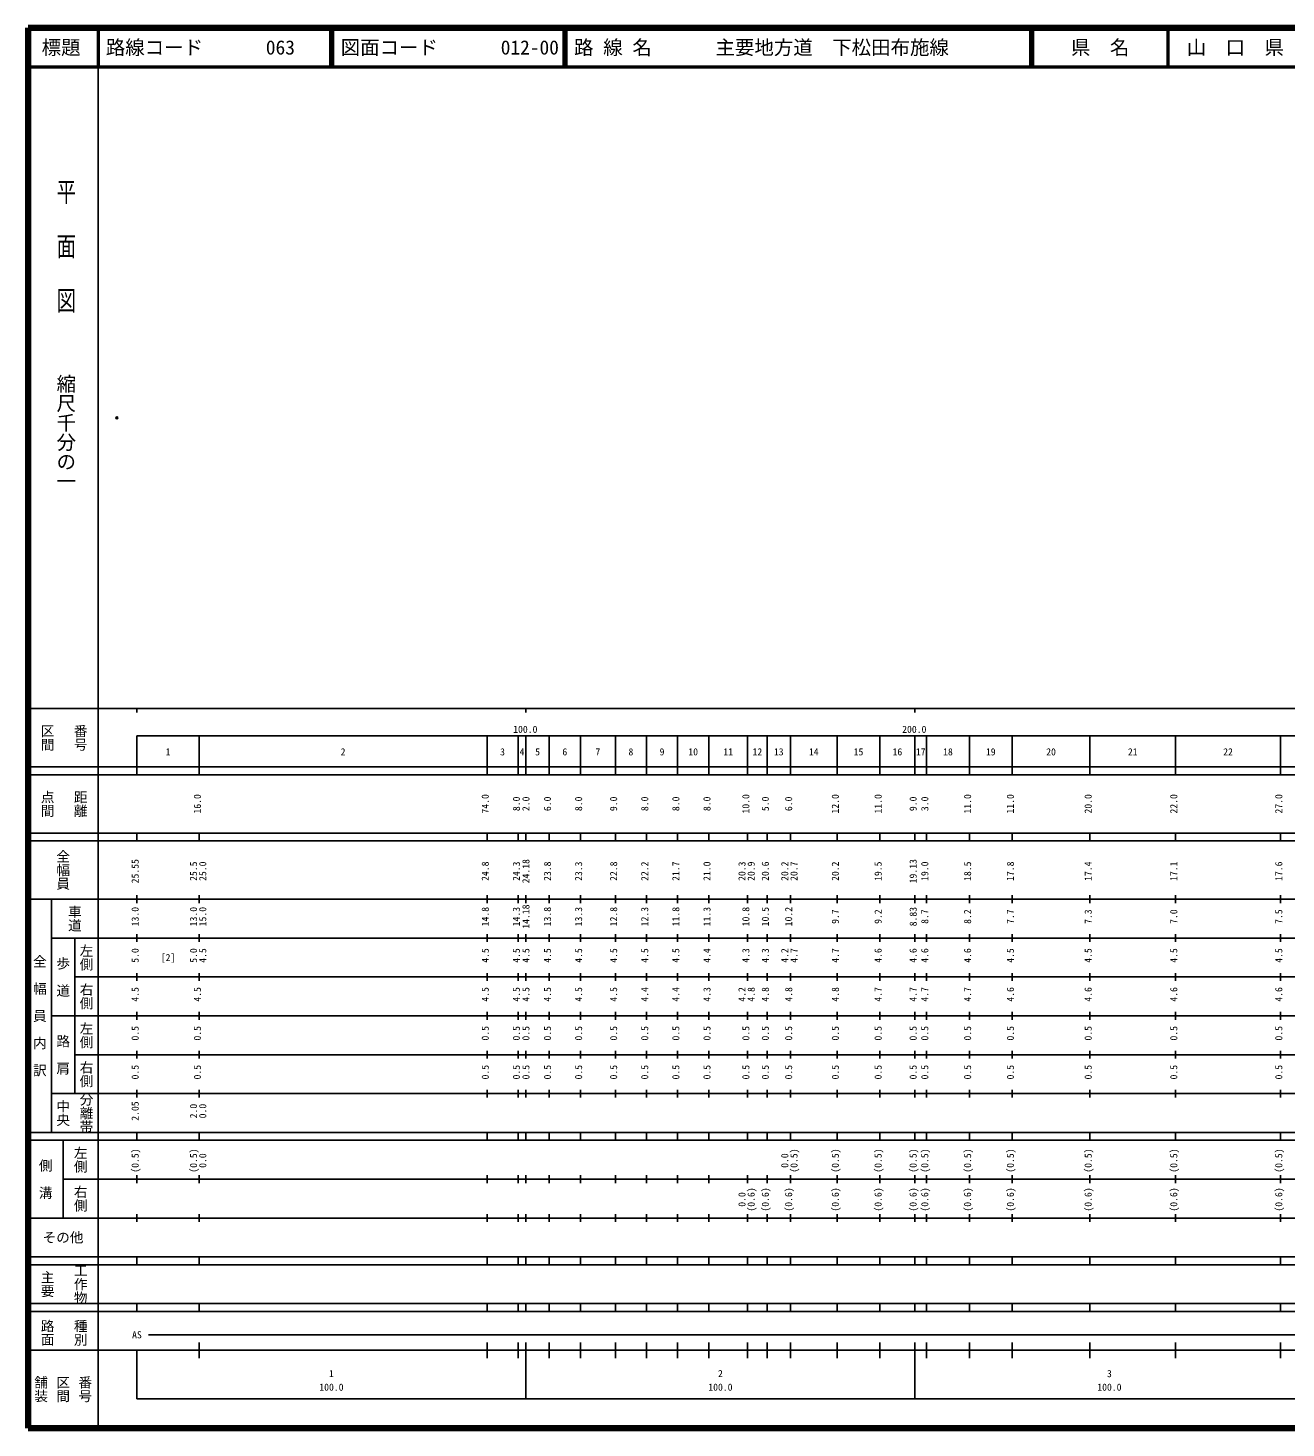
# Model space of a CAD drawing. Units: millimetres on the paper. Extents: x 40 to 680, y 20 to 380.
# Drawn here: x 40 to 363.4, y 20 to 380 of the extents above; entities that cross this region are included whole.
import ezdxf
from ezdxf.enums import TextEntityAlignment as Align

# ---------------------------------------------------------------- set-up
doc = ezdxf.new("R2010")
doc.units = ezdxf.units.MM
doc.header["$PDMODE"] = 32
doc.header["$PDSIZE"] = 0.5
doc.layers.add('M-OTRS', color=6, linetype='Continuous')
doc.layers.add('M-TTL-TXT', color=7, linetype='Continuous')
for name, color, linetype, lineweight in [('M-TTL', 2, 'Continuous', 140), ('M-TTL-BAND', 7, 'Continuous', 25), ('M-TTL-LINE', 7, 'Continuous', 50)]:
    doc.layers.add(name, color=color, linetype=linetype, lineweight=lineweight)
doc.styles.add('@ＭＳ ゴシック', font='')
doc.styles.add('ＭＳ ゴシック', font='')
doc.styles.get('@ＭＳ ゴシック').set_extended_font_data('@MS Gothic')
doc.styles.get('ＭＳ ゴシック').set_extended_font_data('MS Gothic')

msp = doc.modelspace()

# ---------------------------------------------------------------- linework, layer by layer
at = {"layer": 'M-OTRS'}
msp.add_point((62.851, 279.744), dxfattribs=at)
at = {"layer": 'M-TTL'}
for p, q in [((40, 380), (40, 20)), ((680, 380), (40, 380)), ((40, 20), (680, 20))]:
    msp.add_line(p, q, dxfattribs=at)
at = {"layer": 'M-TTL-BAND'}
for p, q in [((58, 370), (58, 20)), ((40, 205), (579, 205)), ((68, 205), (68, 204)), ((168, 205), (168, 204)), ((268, 205), (268, 204)), ((68, 198), (579, 198)), ((68, 198), (68, 188)), ((84, 188), (84, 198)), ((158, 188), (158, 198)), ((166, 188), (166, 198)), ((168, 188), (168, 198)), ((174, 188), (174, 198)), ((182, 188), (182, 198)), ((191, 188), (191, 198)), ((199, 188), (199, 198)), ((207, 188), (207, 198)), ((215, 188), (215, 198)), ((225, 188), (225, 198)), ((230, 188), (230, 198)), ((236, 188), (236, 198)), ((248, 188), (248, 198)), ((259, 188), (259, 198)), ((268, 188), (268, 198)), ((271, 188), (271, 198)), ((282, 188), (282, 198)), ((293, 188), (293, 198)), ((313, 188), (313, 198)), ((335, 188), (335, 198)), ((362, 188), (362, 198)), ((40, 190), (579, 190)), ((40, 188), (579, 188)), ((40, 173), (579, 173)), ((68, 171), (68, 173)), ((84, 171), (84, 173)), ((158, 171), (158, 173)), ((166, 171), (166, 173)), ((168, 171), (168, 173)), ((174, 171), (174, 173)), ((182, 171), (182, 173)), ((191, 171), (191, 173)), ((199, 171), (199, 173)), ((207, 171), (207, 173)), ((215, 171), (215, 173)), ((225, 171), (225, 173)), ((230, 171), (230, 173)), ((236, 171), (236, 173)), ((248, 171), (248, 173)), ((259, 171), (259, 173)), ((268, 171), (268, 173)), ((271, 171), (271, 173)), ((282, 171), (282, 173)), ((293, 171), (293, 173)), ((313, 171), (313, 173)), ((335, 171), (335, 173)), ((362, 171), (362, 173)), ((40, 171), (579, 171)), ((40, 156), (579, 156)), ((46, 96), (46, 156)), ((68, 155), (68, 157)), ((84, 155), (84, 157)), ((158, 155), (158, 157)), ((166, 155), (166, 157)), ((168, 155), (168, 157)), ((174, 155), (174, 157)), ((182, 155), (182, 157)), ((191, 155), (191, 157)), ((199, 155), (199, 157)), ((207, 155), (207, 157)), ((215, 155), (215, 157)), ((225, 155), (225, 157)), ((230, 155), (230, 157)), ((236, 155), (236, 157)), ((248, 155), (248, 157)), ((259, 155), (259, 157)), ((268, 155), (268, 157)), ((271, 155), (271, 157)), ((282, 155), (282, 157)), ((293, 155), (293, 157)), ((313, 155), (313, 157)), ((335, 155), (335, 157)), ((362, 155), (362, 157)), ((46, 146), (579, 146)), ((52, 146), (52, 106)), ((68, 145), (68, 147)), ((84, 145), (84, 147)), ((158, 145), (158, 147)), ((166, 145), (166, 147)), ((168, 145), (168, 147)), ((174, 145), (174, 147)), ((182, 145), (182, 147)), ((191, 145), (191, 147)), ((199, 145), (199, 147)), ((207, 145), (207, 147)), ((215, 145), (215, 147)), ((225, 145), (225, 147)), ((230, 145), (230, 147)), ((236, 145), (236, 147)), ((248, 145), (248, 147)), ((259, 145), (259, 147)), ((268, 145), (268, 147)), ((271, 145), (271, 147)), ((282, 145), (282, 147)), ((293, 145), (293, 147)), ((313, 145), (313, 147)), ((335, 145), (335, 147)), ((362, 145), (362, 147)), ((68, 135), (68, 137)), ((84, 135), (84, 137)), ((158, 135), (158, 137)), ((166, 135), (166, 137)), ((168, 135), (168, 137)), ((174, 135), (174, 137)), ((182, 135), (182, 137)), ((191, 135), (191, 137)), ((199, 135), (199, 137)), ((207, 135), (207, 137)), ((215, 135), (215, 137)), ((225, 135), (225, 137)), ((230, 135), (230, 137)), ((236, 135), (236, 137)), ((248, 135), (248, 137)), ((259, 135), (259, 137)), ((268, 135), (268, 137)), ((271, 135), (271, 137)), ((282, 135), (282, 137)), ((293, 135), (293, 137)), ((313, 135), (313, 137)), ((335, 135), (335, 137)), ((362, 135), (362, 137)), ((52, 136), (579, 136)), ((46, 126), (579, 126)), ((68, 125), (68, 127)), ((84, 125), (84, 127)), ((158, 125), (158, 127)), ((166, 125), (166, 127)), ((168, 125), (168, 127)), ((174, 125), (174, 127)), ((182, 125), (182, 127)), ((191, 125), (191, 127)), ((199, 125), (199, 127)), ((207, 125), (207, 127)), ((215, 125), (215, 127)), ((225, 125), (225, 127)), ((230, 125), (230, 127)), ((236, 125), (236, 127)), ((248, 125), (248, 127)), ((259, 125), (259, 127)), ((268, 125), (268, 127)), ((271, 125), (271, 127)), ((282, 125), (282, 127)), ((293, 125), (293, 127)), ((313, 125), (313, 127)), ((335, 125), (335, 127)), ((362, 125), (362, 127)), ((52, 116), (579, 116)), ((68, 115), (68, 117)), ((84, 115), (84, 117)), ((158, 115), (158, 117)), ((166, 115), (166, 117)), ((168, 115), (168, 117)), ((174, 115), (174, 117)), ((182, 115), (182, 117)), ((191, 115), (191, 117)), ((199, 115), (199, 117)), ((207, 115), (207, 117)), ((215, 115), (215, 117)), ((225, 115), (225, 117)), ((230, 115), (230, 117)), ((236, 115), (236, 117)), ((248, 115), (248, 117)), ((259, 115), (259, 117)), ((268, 115), (268, 117)), ((271, 115), (271, 117)), ((282, 115), (282, 117)), ((293, 115), (293, 117)), ((313, 115), (313, 117)), ((335, 115), (335, 117)), ((362, 115), (362, 117)), ((46, 106), (579, 106)), ((68, 105), (68, 107)), ((84, 105), (84, 107)), ((158, 105), (158, 107)), ((166, 105), (166, 107)), ((168, 105), (168, 107)), ((174, 105), (174, 107)), ((182, 105), (182, 107)), ((191, 105), (191, 107)), ((199, 105), (199, 107)), ((207, 105), (207, 107)), ((215, 105), (215, 107)), ((225, 105), (225, 107)), ((230, 105), (230, 107)), ((236, 105), (236, 107)), ((248, 105), (248, 107)), ((259, 105), (259, 107)), ((268, 105), (268, 107)), ((271, 105), (271, 107)), ((282, 105), (282, 107)), ((293, 105), (293, 107)), ((313, 105), (313, 107)), ((335, 105), (335, 107)), ((362, 105), (362, 107)), ((40, 96), (579, 96)), ((40, 94), (579, 94)), ((49, 94), (49, 74)), ((68, 94), (68, 96)), ((84, 94), (84, 96)), ((158, 94), (158, 96)), ((166, 94), (166, 96)), ((168, 94), (168, 96)), ((174, 94), (174, 96)), ((182, 94), (182, 96)), ((191, 94), (191, 96)), ((199, 94), (199, 96)), ((207, 94), (207, 96)), ((215, 94), (215, 96)), ((225, 94), (225, 96)), ((230, 94), (230, 96)), ((236, 94), (236, 96)), ((248, 94), (248, 96)), ((259, 94), (259, 96)), ((268, 94), (268, 96)), ((271, 94), (271, 96)), ((282, 94), (282, 96)), ((293, 94), (293, 96)), ((313, 94), (313, 96)), ((335, 94), (335, 96)), ((362, 94), (362, 96)), ((49, 84), (579, 84)), ((68, 83), (68, 85)), ((84, 83), (84, 85)), ((158, 83), (158, 85)), ((166, 83), (166, 85)), ((168, 83), (168, 85)), ((174, 83), (174, 85)), ((182, 83), (182, 85)), ((191, 83), (191, 85)), ((199, 83), (199, 85)), ((207, 83), (207, 85)), ((215, 83), (215, 85)), ((225, 83), (225, 85)), ((230, 83), (230, 85)), ((236, 83), (236, 85)), ((248, 83), (248, 85)), ((259, 83), (259, 85)), ((268, 83), (268, 85)), ((271, 83), (271, 85)), ((282, 83), (282, 85)), ((293, 83), (293, 85)), ((313, 83), (313, 85)), ((335, 83), (335, 85)), ((362, 83), (362, 85)), ((40, 74), (579, 74)), ((68, 73), (68, 75)), ((84, 73), (84, 75)), ((158, 73), (158, 75)), ((166, 73), (166, 75)), ((168, 73), (168, 75)), ((174, 73), (174, 75)), ((182, 73), (182, 75)), ((191, 73), (191, 75)), ((199, 73), (199, 75)), ((207, 73), (207, 75)), ((215, 73), (215, 75)), ((225, 73), (225, 75)), ((230, 73), (230, 75)), ((236, 73), (236, 75)), ((248, 73), (248, 75)), ((259, 73), (259, 75)), ((268, 73), (268, 75)), ((271, 73), (271, 75)), ((282, 73), (282, 75)), ((293, 73), (293, 75)), ((313, 73), (313, 75)), ((335, 73), (335, 75)), ((362, 73), (362, 75)), ((40, 64), (579, 64)), ((40, 62), (579, 62)), ((68, 62), (68, 64)), ((84, 62), (84, 64)), ((158, 62), (158, 64)), ((166, 62), (166, 64)), ((168, 62), (168, 64)), ((174, 62), (174, 64)), ((182, 62), (182, 64)), ((191, 62), (191, 64)), ((199, 62), (199, 64)), ((207, 62), (207, 64)), ((215, 62), (215, 64)), ((225, 62), (225, 64)), ((230, 62), (230, 64)), ((236, 62), (236, 64)), ((248, 62), (248, 64)), ((259, 62), (259, 64)), ((268, 62), (268, 64)), ((271, 62), (271, 64)), ((282, 62), (282, 64)), ((293, 62), (293, 64)), ((313, 62), (313, 64)), ((335, 62), (335, 64)), ((362, 62), (362, 64)), ((40, 52), (579, 52)), ((68, 50), (68, 52)), ((84, 50), (84, 52)), ((158, 50), (158, 52)), ((166, 50), (166, 52)), ((168, 50), (168, 52)), ((174, 50), (174, 52)), ((182, 50), (182, 52)), ((191, 50), (191, 52)), ((199, 50), (199, 52)), ((207, 50), (207, 52)), ((215, 50), (215, 52)), ((225, 50), (225, 52)), ((230, 50), (230, 52)), ((236, 50), (236, 52)), ((248, 50), (248, 52)), ((259, 50), (259, 52)), ((268, 50), (268, 52)), ((271, 50), (271, 52)), ((282, 50), (282, 52)), ((293, 50), (293, 52)), ((313, 50), (313, 52)), ((335, 50), (335, 52)), ((362, 50), (362, 52)), ((40, 50), (579, 50)), ((71, 44), (565, 44)), ((40, 40), (579, 40)), ((68, 40), (68, 27.5)), ((84, 38), (84, 42)), ((158, 38), (158, 42)), ((166, 38), (166, 42)), ((168, 27.5), (168, 42)), ((174, 38), (174, 42)), ((182, 38), (182, 42)), ((191, 38), (191, 42)), ((199, 38), (199, 42)), ((207, 38), (207, 42)), ((215, 38), (215, 42)), ((225, 38), (225, 42)), ((230, 38), (230, 42)), ((236, 38), (236, 42)), ((248, 38), (248, 42)), ((259, 38), (259, 42)), ((268, 27.5), (268, 42)), ((271, 38), (271, 42)), ((282, 38), (282, 42)), ((293, 38), (293, 42)), ((313, 38), (313, 42)), ((335, 38), (335, 42)), ((362, 38), (362, 42)), ((68, 27.5), (579, 27.5))]:
    msp.add_line(p, q, dxfattribs=at)
at = {"layer": 'M-TTL-LINE'}
for p, q in [((58, 380), (58, 370)), ((117.75, 380), (117.75, 370)), ((118.25, 380), (118.25, 370)), ((177.75, 380), (177.75, 370)), ((178.25, 380), (178.25, 370)), ((297.75, 380), (297.75, 370)), ((298.25, 380), (298.25, 370)), ((333, 380), (333, 370)), ((40, 370), (680, 370))]:
    msp.add_line(p, q, dxfattribs=at)

# ---------------------------------------------------------------- texts
at = {"layer": 'M-TTL-BAND', "style": '@ＭＳ ゴシック', "width": 1.4}
msp.add_text('平  面  図', height=3.666, rotation=270, dxfattribs=at).set_placement((49.777, 306.475), align=Align.MIDDLE_RIGHT)
at = {"layer": 'M-TTL-BAND', "style": '@ＭＳ ゴシック'}
msp.add_text('縮尺千分の一', height=3.666, rotation=270, dxfattribs=at).set_placement((49.777, 261.03), align=Align.MIDDLE_RIGHT)
for s, p in [('区間', (45, 197.5)), ('番号', (53.5, 197.5)), ('点間', (45, 180.5)), ('距離', (53.5, 180.5)), ('全幅員', (49, 163.5)), ('車道', (52, 151)), ('左側', (55, 141)), ('全\u3000幅\u3000員\u3000内\u3000訳', (43, 126)), ('歩\u3000道', (49, 136)), ('右側', (55, 131)), ('左側', (55, 121)), ('路\u3000肩', (49, 116)), ('右側', (55, 111)), ('分離帯', (55, 101)), ('中央', (49, 101)), ('左側', (53.5, 89)), ('側\u3000溝', (44.5, 84)), ('右側', (53.5, 79)), ('工作物', (53.5, 57)), ('主要', (45, 57)), ('路面', (45, 44.5)), ('種別', (53.5, 44.5)), ('舗装', (43.333, 30)), ('区間', (49, 30)), ('番号', (54.667, 30))]:
    msp.add_text(s, height=2.566, rotation=270, dxfattribs=at).set_placement(p, align=Align.MIDDLE_CENTER)
at = {"layer": 'M-TTL-BAND', "style": 'ＭＳ ゴシック'}
for s, p in [('100.0', (167.844, 198.195)), ('200.0', (267.844, 198.195)), ('1', (76, 192.405)), ('2', (121, 192.405)), ('3', (162, 192.405)), ('4', (167, 192.405)), ('5', (171, 192.405)), ('6', (178, 192.405)), ('7', (186.5, 192.405)), ('8', (195, 192.405)), ('9', (203, 192.405)), ('10', (211, 192.405)), ('11', (220, 192.405)), ('12', (227.5, 192.405)), ('13', (233, 192.405)), ('14', (242, 192.405)), ('15', (253.5, 192.405)), ('16', (263.5, 192.405)), ('17', (269.5, 192.405)), ('18', (276.5, 192.405)), ('19', (287.5, 192.405)), ('20', (303, 192.405)), ('21', (324, 192.405)), ('22', (348.5, 192.405)), ('[2]', (76, 139.5)), ('AS', (68, 42.5)), ('1', (118, 32.523)), ('2', (218, 32.523)), ('3', (318, 32.523)), ('100.0', (118, 29.033)), ('100.0', (218, 29.033)), ('100.0', (318, 29.033))]:
    msp.add_text(s, height=1.833, dxfattribs=at).set_placement(p, align=Align.BOTTOM_CENTER)
for s, p in [('16.0', (85, 180.5)), ('74.0', (159, 180.5)), ('8.0', (167, 180.5)), ('2.0', (169.456, 180.5)), ('6.0', (175, 180.5)), ('8.0', (183, 180.5)), ('9.0', (192, 180.5)), ('8.0', (200, 180.5)), ('8.0', (208, 180.5)), ('8.0', (216, 180.5)), ('10.0', (226, 180.5)), ('5.0', (231, 180.5)), ('6.0', (237, 180.5)), ('12.0', (249, 180.5)), ('11.0', (260, 180.5)), ('9.0', (269, 180.5)), ('3.0', (272, 180.5)), ('11.0', (283, 180.5)), ('11.0', (294, 180.5)), ('20.0', (314, 180.5)), ('22.0', (336, 180.5)), ('27.0', (363, 180.5)), ('25.55', (69, 163.174)), ('24.18', (169.456, 163.174)), ('19.13', (269, 163.174)), ('25.5', (84, 163.174)), ('25.0', (86.37, 163.174)), ('24.8', (159, 163.174)), ('24.3', (167, 163.174)), ('23.8', (175, 163.174)), ('23.3', (183, 163.174)), ('22.8', (192, 163.174)), ('22.2', (200, 163.174)), ('21.7', (208, 163.174)), ('21.0', (216, 163.174)), ('20.3', (225, 163.174)), ('20.9', (227.37, 163.174)), ('20.6', (231, 163.174)), ('20.2', (236, 163.174)), ('20.7', (238.37, 163.174)), ('20.2', (249, 163.174)), ('19.5', (260, 163.174)), ('19.0', (272, 163.174)), ('18.5', (283, 163.174)), ('17.8', (294, 163.174)), ('17.4', (314, 163.174)), ('17.1', (336, 163.174)), ('17.6', (363, 163.174)), ('13.0', (69, 151.5)), ('13.0', (84, 151.5)), ('15.0', (86.37, 151.5)), ('14.8', (159, 151.5)), ('14.3', (167, 151.5)), ('14.18', (169.456, 151.5)), ('13.8', (175, 151.5)), ('13.3', (183, 151.5)), ('12.8', (192, 151.5)), ('12.3', (200, 151.5)), ('11.8', (208, 151.5)), ('11.3', (216, 151.5)), ('10.8', (226, 151.5)), ('10.5', (231, 151.5)), ('10.2', (237, 151.5)), ('9.7', (249, 151.5)), ('9.2', (260, 151.5)), ('8.83', (269, 151.5)), ('8.7', (272, 151.5)), ('8.2', (283, 151.5)), ('7.7', (294, 151.5)), ('7.3', (314, 151.5)), ('7.0', (336, 151.5)), ('7.5', (363, 151.5)), ('5.0', (69, 141.5)), ('5.0', (84, 141.5)), ('4.5', (86.37, 141.5)), ('4.5', (159, 141.5)), ('4.5', (167, 141.5)), ('4.5', (169.456, 141.5)), ('4.5', (175, 141.5)), ('4.5', (183, 141.5)), ('4.5', (192, 141.5)), ('4.5', (200, 141.5)), ('4.5', (208, 141.5)), ('4.4', (216, 141.5)), ('4.3', (226, 141.5)), ('4.3', (231, 141.5)), ('4.2', (236, 141.5)), ('4.7', (238.37, 141.5)), ('4.7', (249, 141.5)), ('4.6', (260, 141.5)), ('4.6', (269, 141.5)), ('4.6', (272, 141.5)), ('4.6', (283, 141.5)), ('4.5', (294, 141.5)), ('4.5', (314, 141.5)), ('4.5', (336, 141.5)), ('4.5', (363, 141.5)), ('4.5', (69, 131.5)), ('4.5', (85, 131.5)), ('4.5', (159, 131.5)), ('4.5', (167, 131.5)), ('4.5', (169.456, 131.5)), ('4.5', (175, 131.5)), ('4.5', (183, 131.5)), ('4.5', (192, 131.5)), ('4.4', (200, 131.5)), ('4.4', (208, 131.5)), ('4.3', (216, 131.5)), ('4.2', (225, 131.5)), ('4.8', (227.37, 131.5)), ('4.8', (231, 131.5)), ('4.8', (237, 131.5)), ('4.8', (249, 131.5)), ('4.7', (260, 131.5)), ('4.7', (269, 131.5)), ('4.7', (272, 131.5)), ('4.7', (283, 131.5)), ('4.6', (294, 131.5)), ('4.6', (314, 131.5)), ('4.6', (336, 131.5)), ('4.6', (363, 131.5)), ('0.5', (69, 121.5)), ('0.5', (85, 121.5)), ('0.5', (159, 121.5)), ('0.5', (167, 121.5)), ('0.5', (169.456, 121.5)), ('0.5', (175, 121.5)), ('0.5', (183, 121.5)), ('0.5', (192, 121.5)), ('0.5', (200, 121.5)), ('0.5', (208, 121.5)), ('0.5', (216, 121.5)), ('0.5', (226, 121.5)), ('0.5', (231, 121.5)), ('0.5', (237, 121.5)), ('0.5', (249, 121.5)), ('0.5', (260, 121.5)), ('0.5', (269, 121.5)), ('0.5', (272, 121.5)), ('0.5', (283, 121.5)), ('0.5', (294, 121.5)), ('0.5', (314, 121.5)), ('0.5', (336, 121.5)), ('0.5', (363, 121.5)), ('0.5', (69, 111.5)), ('0.5', (85, 111.5)), ('0.5', (159, 111.5)), ('0.5', (167, 111.5)), ('0.5', (169.456, 111.5)), ('0.5', (175, 111.5)), ('0.5', (183, 111.5)), ('0.5', (192, 111.5)), ('0.5', (200, 111.5)), ('0.5', (208, 111.5)), ('0.5', (216, 111.5)), ('0.5', (226, 111.5)), ('0.5', (231, 111.5)), ('0.5', (237, 111.5)), ('0.5', (249, 111.5)), ('0.5', (260, 111.5)), ('0.5', (269, 111.5)), ('0.5', (272, 111.5)), ('0.5', (283, 111.5)), ('0.5', (294, 111.5)), ('0.5', (314, 111.5)), ('0.5', (336, 111.5)), ('0.5', (363, 111.5)), ('2.05', (69, 101.5)), ('2.0', (84, 101.5)), ('0.0', (86.37, 101.5)), ('(0.5)', (69, 88.764)), ('(0.5)', (84, 88.764)), ('0.0', (86.37, 88.764)), ('0.0', (236, 88.764)), ('(0.5)', (238.37, 88.764)), ('(0.5)', (249, 88.764)), ('(0.5)', (260, 88.764)), ('(0.5)', (269, 88.764)), ('(0.5)', (272, 88.764)), ('(0.5)', (283, 88.764)), ('(0.5)', (294, 88.764)), ('(0.5)', (314, 88.764)), ('(0.5)', (336, 88.764)), ('(0.5)', (363, 88.764)), ('0.0', (225, 78.764)), ('(0.6)', (227.37, 78.764)), ('(0.6)', (231, 78.764)), ('(0.6)', (237, 78.764)), ('(0.6)', (249, 78.764)), ('(0.6)', (260, 78.764)), ('(0.6)', (269, 78.764)), ('(0.6)', (272, 78.764)), ('(0.6)', (283, 78.764)), ('(0.6)', (294, 78.764)), ('(0.6)', (314, 78.764)), ('(0.6)', (336, 78.764)), ('(0.6)', (363, 78.764))]:
    msp.add_text(s, height=1.833, rotation=90, dxfattribs=at).set_placement(p, align=Align.BOTTOM_CENTER)
msp.add_text('その他', height=2.566, dxfattribs=at).set_placement((49, 69), align=Align.MIDDLE_CENTER)
at = {"layer": 'M-TTL-TXT', "style": 'ＭＳ ゴシック'}
for s, p in [('標題', (48.5, 375)), ('県\u3000名', (315.625, 375)), ('山\u3000口\u3000県', (350.375, 375))]:
    msp.add_text(s, height=3.666, dxfattribs=at).set_placement(p, align=Align.MIDDLE_CENTER)
for s, p in [('路線コード', (60, 375)), ('063', (101.142, 375)), ('図面コード', (120.38, 375)), ('012-00', (161.521, 375)), ('路 線 名', (180.38, 375)), ('主要地方道\u3000下松田布施線', (216.734, 375))]:
    msp.add_text(s, height=3.666, dxfattribs=at).set_placement(p, align=Align.MIDDLE_LEFT)

doc.saveas('drawing.dxf')
